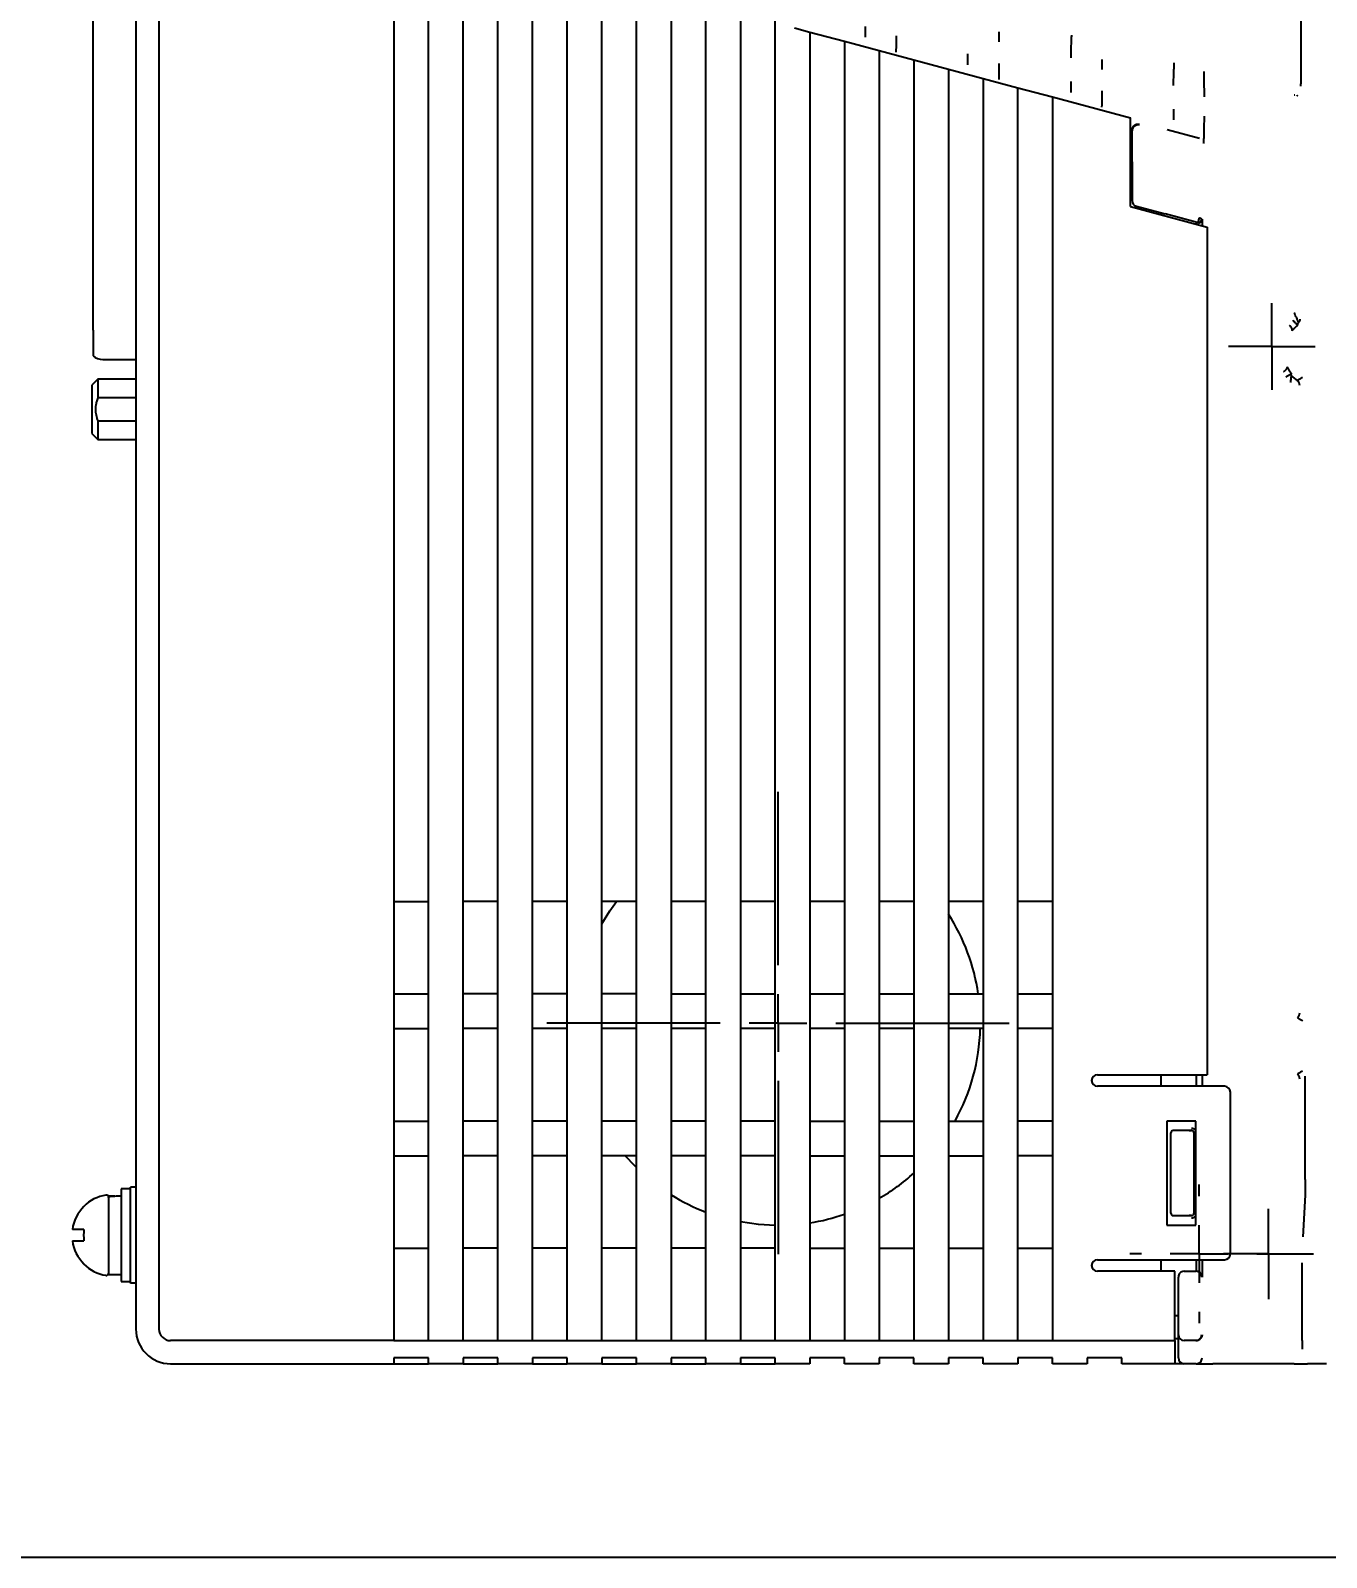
# Model space of a CAD drawing. Header units: inches. Extents: x 57 to 2760, y -193 to 2149.
# Drawn here: x 1678.3 to 1790.4, y 1420.1 to 1552.2 of the extents above; entities that cross this region are included whole.
import ezdxf

# ---------------------------------------------------------------- set-up
doc = ezdxf.new("R2010")
doc.units = ezdxf.units.IN
doc.header["$MEASUREMENT"] = 0
doc.layers.add('SLD-0', color=7, linetype='Continuous')
doc.styles.get("Standard").update_dxf_attribs({"font": 'arial.ttf'})
doc.dimstyles.get("Standard").update_dxf_attribs({"dimtxt": 2.5, "dimasz": 0.18, "dimexe": 0.18, "dimexo": 0.0625, "dimgap": 0.09, "dimtad": 0, "dimtih": 1, "dimtoh": 1, "dimdec": 4, "dimzin": 0, "dimdsep": 46, "dimtxsty": 'Standard', "dimcen": 0.09, "dimadec": 0, "dimazin": 0, "dimtfac": 1, "dimtdec": 4, "dimtofl": 0, "dimtmove": 0, "dimatfit": 3, "dimfxl": 1, "dimtolj": 1, "dimtzin": 0, "dimarcsym": 0})

# ---------------------------------------------------------------- blocks, each defined once
blk = doc.blocks.new('SW_CENTERMARKSYMBOL_0')
at = {"layer": 'SLD-0', "color": 0}
for p, q in [((0, 0.833), (0, 1.3)), ((0, 0), (0, 0.833)), ((-0.833, 0), (-1.3, 0)), ((0, 0), (-0.833, 0)), ((0, 0), (0, -0.833)), ((0, 0), (0.833, 0)), ((0.833, 0), (1.3, 0)), ((0, -0.833), (0, -1.3))]:
    blk.add_line(p, q, dxfattribs=at)
blk = doc.blocks.new('SW_CENTERMARKSYMBOL_2')
at = {"layer": 'SLD-0', "color": 0}
for p, q in [((0, 1.667), (0, 2)), ((0, 0), (0, 0.833)), ((-1.667, 0), (-2, 0)), ((0, 0), (-0.833, 0)), ((0, 0), (0, -0.833)), ((0, 0), (0.833, 0)), ((1.667, 0), (2, 0)), ((0, -1.667), (0, -2))]:
    blk.add_line(p, q, dxfattribs=at)
blk = doc.blocks.new('SW_CENTERMARKSYMBOL_6')
at = {"layer": 'SLD-0', "color": 0}
for p, q in [((0, 0.833), (0, 1.25)), ((0, 0), (0, 0.833)), ((-0.833, 0), (-1.25, 0)), ((0, 0), (-0.833, 0)), ((0, 0), (0, -0.833)), ((0, 0), (0.833, 0)), ((0.833, 0), (1.25, 0)), ((0, -0.833), (0, -1.25))]:
    blk.add_line(p, q, dxfattribs=at)
blk = doc.blocks.new('SW_CENTERMARKSYMBOL_10')
at = {"layer": 'SLD-0', "color": 0}
for p, q in [((0, 1.667), (0, 6.667)), ((0, 0), (0, 0.833)), ((-1.667, 0), (-6.667, 0)), ((0, 0), (-0.833, 0)), ((0, 0), (0, -0.833)), ((0, 0), (0.833, 0)), ((1.667, 0), (6.667, 0)), ((0, -1.667), (0, -6.667))]:
    blk.add_line(p, q, dxfattribs=at)
blk = doc.blocks.new('EL7 side')
at = {"color": 7, "linetype": 'Continuous', "lineweight": 25}
for p, q in [((20.32, 85.5), (20.32, -85.5)), ((23.32, -85.5), (23.32, 85.5)), ((26.32, -85.5), (26.32, 85.5)), ((29.32, -85.5), (29.32, 85.5)), ((32.32, -85.5), (32.32, 85.5)), ((35.32, -85.5), (35.32, 85.5)), ((38.32, -85.5), (38.32, 85.5)), ((41.32, -85.5), (41.32, 85.5)), ((0, 84.5), (0, -84.5)), ((44.32, 57.5), (44.32, -85.5)), ((47.32, -85.5), (47.32, 57.5)), ((50.32, 57.5), (50.32, -85.5)), ((53.32, -85.5), (53.32, 57.5)), ((-2, 56.5), (-2, -84.5)), ((98.79, 49.17), (98.79, 23.22)), ((-5.7, 1.93), (-5.7, 35.25)), ((55, 28.07), (56.32, 27.71)), ((56.32, 27.71), (56.32, -85.5)), ((56.32, 27.71), (59.32, 26.91)), ((59.32, 26.91), (59.32, -85.5)), ((59.32, 26.91), (62.32, 26.11)), ((62.32, 26.11), (62.32, -85.5)), ((62.32, 26.11), (65.32, 25.3)), ((65.32, 25.3), (65.32, -85.5)), ((65.32, 25.3), (68.32, 24.5)), ((68.32, 24.5), (68.32, -85.5)), ((68.32, 24.5), (71.32, 23.69)), ((71.32, 23.69), (71.32, -85.5)), ((71.32, 23.69), (74.32, 22.89)), ((74.32, -85.5), (74.32, 22.89)), ((74.32, 22.89), (77.32, 22.09)), ((77.32, 22.09), (77.32, -85.5)), ((77.32, 22.09), (84.05, 20.28)), ((84.05, 12.63), (84.05, 20.28)), ((84.2, 19.23), (84.2, 19.17)), ((84.2, 16.48), (84.2, 19.17)), ((90.02, 18.5), (87.24, 19.25)), ((84.2, 16.1), (84.05, 16.14)), ((84.2, 16.48), (84.2, 13.13)), ((84.05, 15.11), (84.2, 15.07)), ((84.05, 12.63), (90.7, 10.84)), ((84.57, 12.64), (87.07, 11.97)), ((85.7, 12.34), (85.7, 12.18)), ((86.7, 11.92), (86.7, 12.07)), ((89.84, 11.23), (87.07, 11.97)), ((89.76, 11.1), (89.76, 11.25)), ((89.84, 11.23), (89.88, 11.22)), ((90.22, 11.52), (90.27, 11.51)), ((90.27, 11.51), (90.27, 10.96)), ((90.7, 10.84), (90.7, -62.5)), ((-5.7, 1.93), (-5.7, -0.31)), ((98.52, 2.34), (98.53, 2.43)), ((-4.87, -0.61), (-2, -0.61)), ((-5.3, -2.33), (-5.8, -2.83)), ((-2, -2.33), (-5.3, -2.33)), ((-5.3, -2.33), (-5.3, -3.93)), ((-5.8, -2.83), (-5.8, -7.03)), ((-2, -3.93), (-5.3, -3.93)), ((-5.3, -5.93), (-2, -5.93)), ((-5.3, -5.93), (-5.3, -7.53)), ((-5.8, -7.03), (-5.3, -7.53)), ((-5.3, -7.53), (-2, -7.53)), ((20.32, -47.5), (23.32, -47.5)), ((29.32, -47.5), (26.32, -47.5)), ((35.32, -47.5), (32.32, -47.5)), ((41.32, -47.5), (38.32, -47.5)), ((47.32, -47.5), (44.32, -47.5)), ((53.32, -47.5), (50.32, -47.5)), ((59.32, -47.5), (56.32, -47.5)), ((65.32, -47.5), (62.32, -47.5)), ((71.32, -47.5), (68.32, -47.5)), ((77.32, -47.5), (74.32, -47.5)), ((20.32, -55.5), (23.32, -55.5)), ((29.32, -55.5), (26.32, -55.5)), ((35.32, -55.5), (32.32, -55.5)), ((41.32, -55.5), (38.32, -55.5)), ((44.32, -55.5), (47.32, -55.5)), ((50.32, -55.5), (53.32, -55.5)), ((56.32, -55.5), (59.32, -55.5)), ((62.32, -55.5), (65.32, -55.5)), ((68.32, -55.5), (71.32, -55.5)), ((74.32, -55.5), (77.32, -55.5)), ((20.32, -58.5), (23.32, -58.5)), ((29.32, -58.5), (26.32, -58.5)), ((35.32, -58.5), (32.32, -58.5)), ((41.32, -58.5), (38.32, -58.5)), ((47.32, -58.5), (44.32, -58.5)), ((53.32, -58.5), (50.32, -58.5)), ((59.32, -58.5), (56.32, -58.5)), ((65.32, -58.5), (62.32, -58.5)), ((71.32, -58.5), (68.32, -58.5)), ((77.32, -58.5), (74.32, -58.5)), ((81.2, -62.5), (90.7, -62.5)), ((86.7, -63.5), (86.7, -62.5)), ((89.76, -63.5), (89.76, -62.5)), ((90.27, -62.5), (90.27, -63.5)), ((99.18, -71.56), (99.18, -62.61)), ((92.2, -63.5), (81.2, -63.5)), ((92.7, -78), (92.7, -64)), ((20.32, -66.5), (23.32, -66.5)), ((29.32, -66.5), (26.32, -66.5)), ((35.32, -66.5), (32.32, -66.5)), ((41.32, -66.5), (38.32, -66.5)), ((47.32, -66.5), (44.32, -66.5)), ((53.32, -66.5), (50.32, -66.5)), ((56.32, -66.5), (59.32, -66.5)), ((62.32, -66.5), (65.32, -66.5)), ((68.32, -66.5), (71.32, -66.5)), ((77.32, -66.5), (74.32, -66.5)), ((89.7, -66.5), (87.2, -66.5)), ((87.2, -66.5), (87.2, -75.5)), ((89.13, -67.32), (87.75, -67.32)), ((89.35, -67.32), (87.75, -67.32)), ((89.13, -67.32), (89.35, -67.32)), ((89.7, -75.5), (89.7, -66.5)), ((87.55, -74.48), (87.55, -67.52)), ((89.55, -67.52), (89.55, -74.48)), ((20.32, -69.5), (23.32, -69.5)), ((29.32, -69.5), (26.32, -69.5)), ((35.32, -69.5), (32.32, -69.5)), ((41.32, -69.5), (38.32, -69.5)), ((47.32, -69.5), (44.32, -69.5)), ((53.32, -69.5), (50.32, -69.5)), ((56.32, -69.5), (59.32, -69.5)), ((62.32, -69.5), (65.32, -69.5)), ((68.32, -69.5), (71.32, -69.5)), ((77.32, -69.5), (74.32, -69.5)), ((-2.46, -72.38), (-3.26, -72.38)), ((-3.26, -72.38), (-3.26, -80.38)), ((-2.46, -76.38), (-2.46, -72.23)), ((-2, -72.23), (-2.46, -72.23)), ((-6.49, -73.91), (-6.52, -73.88)), ((-3.81, -73.01), (-4.36, -72.98)), ((-4.36, -73.03), (-4.36, -79.78)), ((99.16, -72.92), (98.96, -76.51)), ((87.75, -74.68), (89.13, -74.68)), ((87.75, -74.68), (89.35, -74.68)), ((89.35, -74.68), (89.13, -74.68)), ((-6.49, -75.88), (-7.49, -75.88)), ((-2.46, -80.53), (-2.46, -76.38)), ((87.2, -75.5), (89.7, -75.5)), ((-7.49, -76.88), (-6.49, -76.88)), ((20.32, -77.5), (23.32, -77.5)), ((29.32, -77.5), (26.32, -77.5)), ((35.32, -77.5), (32.32, -77.5)), ((41.32, -77.5), (38.32, -77.5)), ((47.32, -77.5), (44.32, -77.5)), ((53.32, -77.5), (50.32, -77.5)), ((56.32, -77.5), (59.32, -77.5)), ((62.32, -77.5), (65.32, -77.5)), ((68.32, -77.5), (71.32, -77.5)), ((74.32, -77.5), (77.32, -77.5)), ((-6.52, -78.88), (-6.49, -78.86)), ((81.2, -78.5), (92.2, -78.5)), ((86.7, -79.5), (86.7, -78.5)), ((89.76, -79.5), (89.76, -78.5)), ((90.27, -78.5), (90.27, -80)), ((98.92, -85.5), (98.92, -78.77)), ((-4.36, -79.78), (-3.26, -79.78)), ((-3.26, -80.38), (-2.46, -80.38)), ((-2, -80.53), (-2.46, -80.53)), ((87.9, -79.5), (81.2, -79.5)), ((87.9, -85.5), (87.9, -79.5)), ((88.2, -85), (88.2, -80)), ((88.7, -79.5), (89.72, -79.5)), ((89.76, -79.5), (89.72, -79.5)), ((88.2, -83.35), (87.9, -83.35)), ((20.32, -85.5), (1, -85.5)), ((20.32, -85.5), (23.32, -85.5)), ((23.32, -85.5), (26.32, -85.5)), ((26.32, -85.5), (29.32, -85.5)), ((29.32, -85.5), (32.32, -85.5)), ((32.32, -85.5), (35.32, -85.5)), ((35.32, -85.5), (38.32, -85.5)), ((38.32, -85.5), (41.32, -85.5)), ((41.32, -85.5), (44.32, -85.5)), ((44.32, -85.5), (47.32, -85.5)), ((47.32, -85.5), (50.32, -85.5)), ((50.32, -85.5), (53.32, -85.5)), ((53.32, -85.5), (56.32, -85.5)), ((56.32, -85.5), (59.32, -85.5)), ((59.32, -85.5), (62.32, -85.5)), ((62.32, -85.5), (65.32, -85.5)), ((65.32, -85.5), (68.32, -85.5)), ((68.32, -85.5), (71.32, -85.5)), ((71.32, -85.5), (74.32, -85.5)), ((74.32, -85.5), (77.32, -85.5)), ((77.32, -85.5), (87.9, -85.5)), ((88.2, -85.35), (87.9, -85.35)), ((87.9, -85.5), (87.9, -87.5)), ((88.2, -87), (88.2, -85)), ((89.72, -85.5), (88.7, -85.5)), ((89.72, -85.5), (89.75, -85.5)), ((23.32, -87), (20.32, -87)), ((20.32, -87), (20.32, -87.5)), ((23.32, -87.5), (23.32, -87)), ((29.32, -87), (26.32, -87)), ((26.32, -87), (26.32, -87.5)), ((29.32, -87.5), (29.32, -87)), ((35.32, -87), (32.32, -87)), ((32.32, -87), (32.32, -87.5)), ((35.32, -87.5), (35.32, -87)), ((41.32, -87), (38.32, -87)), ((38.32, -87), (38.32, -87.5)), ((41.32, -87.5), (41.32, -87)), ((47.32, -87), (44.32, -87)), ((44.32, -87), (44.32, -87.5)), ((47.32, -87.5), (47.32, -87)), ((53.32, -87), (50.32, -87)), ((50.32, -87), (50.32, -87.5)), ((53.32, -87.5), (53.32, -87)), ((59.32, -87), (56.32, -87)), ((56.32, -87), (56.32, -87.5)), ((59.32, -87.5), (59.32, -87)), ((65.32, -87), (62.32, -87)), ((62.32, -87), (62.32, -87.5)), ((65.32, -87.5), (65.32, -87)), ((71.32, -87), (68.32, -87)), ((68.32, -87), (68.32, -87.5)), ((71.32, -87.5), (71.32, -87)), ((77.32, -87), (74.32, -87)), ((74.32, -87), (74.32, -87.5)), ((77.32, -87.5), (77.32, -87)), ((83.32, -87), (80.32, -87)), ((80.32, -87), (80.32, -87.5)), ((83.32, -87.5), (83.32, -87)), ((1, -87.5), (20.32, -87.5)), ((20.32, -87.5), (23.32, -87.5)), ((26.32, -87.5), (23.32, -87.5)), ((26.32, -87.5), (29.32, -87.5)), ((32.32, -87.5), (29.32, -87.5)), ((32.32, -87.5), (35.32, -87.5)), ((38.32, -87.5), (35.32, -87.5)), ((38.32, -87.5), (41.32, -87.5)), ((44.32, -87.5), (41.32, -87.5)), ((44.32, -87.5), (47.32, -87.5)), ((50.32, -87.5), (47.32, -87.5)), ((50.32, -87.5), (53.32, -87.5)), ((56.32, -87.5), (53.32, -87.5)), ((62.32, -87.5), (59.32, -87.5)), ((68.32, -87.5), (65.32, -87.5)), ((74.32, -87.5), (71.32, -87.5)), ((80.32, -87.5), (77.32, -87.5)), ((87.9, -87.5), (83.32, -87.5)), ((88.7, -87.5), (87.9, -87.5)), ((89.75, -87.5), (88.7, -87.5)), ((89.75, -87.5), (90.19, -87.5)), ((90.19, -87.5), (91.19, -87.5)), ((98.21, -87.5), (91.19, -87.5)), ((98.21, -87.5), (99.21, -87.5)), ((99.21, -87.5), (99.38, -87.5)), ((101.02, -87.5), (99.38, -87.5))]:
    blk.add_line(p, q, dxfattribs=at)
at = {"color": 7, "linetype": 'Continuous', "lineweight": 25, "flags": 128}
for points in [[(38.32, -49.45), (39.02, -48.31), (39.59, -47.5)], [(41.32, -70.52), (41.2, -70.4), (40.35, -69.5)], [(53.32, -75.53), (51.86, -75.45), (50.32, -75.22)]]:
    blk.add_lwpolyline(points, dxfattribs=at)
at = {"color": 7, "linetype": 'Continuous', "lineweight": 25}
for centre, radius, start, end in [((84.7, 19.17), 0.5, 74.9985, 179.9748), ((84.7, 13.13), 0.5, 180, 255), ((-4.87, 0.66), 1.27, 229.4642, 270), ((100.2, 0), 2.99, 221.5594, 235.2609), ((53.57, -58.03), 17.5, 8.3125, 32.5873), ((53.57, -58.03), 17.5, 331.053, 358.461), ((81.2, -63), 0.5, 90, 270), ((92.2, -64), 0.5, 0, 90), ((87.75, -67.52), 0.2, 90, 180), ((89.35, -67.52), 0.2, 0, 90), ((53.57, -58.03), 17.5, 299.9811, 312.1553), ((-4.05, -76.38), 3.48, 134.6488, 171.7352), ((-4.05, -76.38), 3.51, 98.9235, 134.6488), ((-4.56, -73.11), 0.2, 0, 98.9234), ((53.57, -58.03), 17.5, 238.0717, 249.0576), ((53.57, -58.03), 17.5, 279.0245, 289.1648), ((87.75, -74.48), 0.2, 180, 270), ((89.35, -74.48), 0.2, 270, 0), ((-1.53, -76.38), 4.99, 174.2439, 185.7561), ((-4.05, -76.38), 3.48, 188.2648, 225.3512), ((-4.05, -76.38), 3.51, 225.3512, 261.0765), ((81.2, -79), 0.5, 90, 270), ((92.2, -78), 0.5, 270, 0), ((-4.56, -79.66), 0.2, 261.0765, 0), ((88.7, -80), 0.5, 89.9893, 180), ((89.72, -80), 0.5, 359.9901, 89.9902), ((1, -84.5), 3, 180, 270), ((1, -84.5), 1, 180, 270), ((88.7, -85), 0.5, 180, 270), ((89.72, -85), 0.5, 270.0098, 0.0098), ((88.7, -87), 0.5, 180, 270), ((89.75, -87), 0.5, 270.0098, 0.0098)]:
    blk.add_arc(centre, radius, start, end, dxfattribs=at)
for points, knots in [([(61.09, 28.19), (61.09, 27.98), (61.09, 27.66), (61.09, 27.36), (61.09, 27.26)], [0, 0, 0, 0, 0.6551992, 1, 1, 1, 1]), ([(63.79, 25.98), (63.8, 26.23), (63.81, 26.65), (63.81, 27.18), (63.81, 27.38)], [0, 0, 0, 0, 0.603225, 1, 1, 1, 1]), ([(72.71, 26.86), (72.71, 26.91), (72.71, 27.01), (72.71, 27.16), (72.71, 27.3), (72.71, 27.49), (72.71, 27.62), (72.71, 27.72)], [0, 0, 0, 0, 0.169957, 0.339824, 0.509582, 0.640533, 1, 1, 1, 1]), ([(78.95, 27.43), (78.94, 27.33), (78.93, 27.14), (78.91, 26.54), (78.89, 25.96), (78.89, 25.57), (78.89, 25.47)], [0, 0, 0, 0, 0.288386, 0.584797, 0.88448, 1, 1, 1, 1]), ([(69.99, 24.88), (69.99, 24.98), (69.99, 25.27), (69.99, 25.6), (69.99, 25.81)], [0, 0, 0, 0, 0.344957, 1, 1, 1, 1]), ([(81.61, 24.48), (81.61, 24.53), (81.61, 24.63), (81.61, 24.78), (81.61, 24.91), (81.61, 25.1), (81.61, 25.24), (81.61, 25.34)], [0, 0, 0, 0, 0.169957, 0.339824, 0.509582, 0.640534, 1, 1, 1, 1]), ([(72.69, 23.59), (72.7, 23.85), (72.71, 24.27), (72.71, 24.79), (72.71, 25)], [0, 0, 0, 0, 0.6032242, 1, 1, 1, 1]), ([(87.79, 23.07), (87.79, 23.18), (87.79, 23.57), (87.81, 24.16), (87.83, 24.75), (87.84, 24.95), (87.85, 25.04)], [0, 0, 0, 0, 0.115384, 0.415314, 0.713, 1, 1, 1, 1]), ([(90.45, 22.11), (90.45, 22.41), (90.45, 22.98), (90.44, 23.72), (90.43, 24.17), (90.42, 24.29), (90.42, 24.3)], [0, 0, 0, 0, 0.339973, 0.666973, 0.987099, 1, 1, 1, 1]), ([(78.89, 23.42), (78.89, 23.21), (78.89, 22.89), (78.89, 22.59), (78.89, 22.49)], [0, 0, 0, 0, 0.655199, 1, 1, 1, 1]), ([(81.59, 21.21), (81.6, 21.46), (81.61, 21.88), (81.61, 22.41), (81.61, 22.61)], [0, 0, 0, 0, 0.6032252, 1, 1, 1, 1]), ([(98.28, 22.25), (98.28, 22.25), (98.26, 22.24), (98.24, 22.24), (98.21, 22.24)], [0, 0, 0, 0, 0.06159, 1, 1, 1, 1]), ([(98.45, 22.2), (98.48, 22.21), (98.52, 22.22), (98.53, 22.24), (98.54, 22.25)], [0, 0, 0, 0, 0.5898387, 1, 1, 1, 1]), ([(87.79, 21.04), (87.79, 20.83), (87.79, 20.5), (87.79, 20.21), (87.79, 20.11)], [0, 0, 0, 0, 0.655468, 1, 1, 1, 1]), ([(90.39, 18.06), (90.4, 18.1), (90.41, 18.18), (90.43, 18.73), (90.45, 19.51), (90.45, 20.13), (90.45, 20.42)], [0, 0, 0, 0, 0.208936, 0.478509, 0.754761, 1, 1, 1, 1]), ([(84.22, 19.38), (84.23, 19.39), (84.24, 19.43), (84.26, 19.47), (84.28, 19.51), (84.32, 19.56), (84.38, 19.62), (84.45, 19.68), (84.54, 19.72), (84.63, 19.74), (84.73, 19.75), (84.79, 19.74), (84.83, 19.73)], [0, 0, 0, 0, 0.050652, 0.102355, 0.155522, 0.210535, 0.318748, 0.439566, 0.560801, 0.700824, 0.82433, 1, 1, 1, 1]), ([(89.83, 11.23), (89.85, 11.23), (89.9, 11.23), (89.94, 11.29), (89.97, 11.4), (90, 11.52), (90, 11.6), (90, 11.63)], [0, 0, 0, 0, 0.19745, 0.416534, 0.639973, 0.856836, 1, 1, 1, 1]), ([(89.84, 11.23), (89.88, 11.22), (89.93, 11.22), (90.03, 11.24), (90.07, 11.26), (90.14, 11.31), (90.16, 11.34), (90.2, 11.42), (90.21, 11.47), (90.22, 11.52)], [0, 0, 0, 0, 0.25, 0.25, 0.5, 0.5, 0.75, 0.75, 1, 1, 1, 1]), ([(89.88, 11.22), (89.9, 11.22), (89.93, 11.21), (89.98, 11.21), (90.02, 11.21), (90.07, 11.23), (90.11, 11.25), (90.16, 11.28), (90.2, 11.32), (90.24, 11.38), (90.27, 11.44), (90.27, 11.49), (90.27, 11.51)], [0, 0, 0, 0, 0.0655481, 0.1337352, 0.205239, 0.2806473, 0.3604622, 0.445107, 0.561193, 0.7013327, 0.850139, 1, 1, 1, 1]), ([(90.22, 11.52), (90.21, 11.52), (90.21, 11.52), (90.17, 11.55), (90.1, 11.58), (90.02, 11.62), (90, 11.63)], [0, 0, 0, 0, 0.194766, 0.392856, 0.80147, 1, 1, 1, 1]), ([(98.52, 2.34), (98.5, 2.36), (98.45, 2.42), (98.37, 2.5), (98.29, 2.58), (98.21, 2.66), (98.15, 2.71), (98.12, 2.74)], [0, 0, 0, 0, 0.200245, 0.400658, 0.601032, 0.800983, 1, 1, 1, 1]), ([(98.6, 2.57), (98.59, 2.6), (98.57, 2.66), (98.53, 2.75), (98.49, 2.86), (98.42, 3.01), (98.33, 3.21), (98.25, 3.35), (98.21, 3.42)], [0, 0, 0, 0, 0.105798, 0.232463, 0.324922, 0.476627, 0.773226, 1, 1, 1, 1]), ([(98.71, 2.87), (98.71, 2.84), (98.71, 2.8), (98.7, 2.75), (98.68, 2.69), (98.65, 2.63), (98.62, 2.59), (98.6, 2.57)], [0, 0, 0, 0, 0.208993, 0.382707, 0.521143, 0.775948, 1, 1, 1, 1]), ([(97.8, 2.35), (97.82, 2.34), (97.86, 2.3), (97.92, 2.24), (97.97, 2.15), (98.01, 2.05), (98.03, 1.95), (98.04, 1.9), (98.04, 1.88), (98.04, 1.87), (98.04, 1.87)], [0, 0, 0, 0, 0.056422, 0.219009, 0.342588, 0.462114, 0.722735, 0.859112, 0.933699, 1, 1, 1, 1]), ([(98.04, 1.87), (98.05, 1.88), (98.07, 1.91), (98.11, 1.95), (98.16, 2), (98.22, 2.07), (98.3, 2.14), (98.38, 2.21), (98.44, 2.27), (98.48, 2.3), (98.51, 2.33), (98.52, 2.33), (98.52, 2.34)], [0, 0, 0, 0, 0.060501, 0.128938, 0.197356, 0.268945, 0.432734, 0.550164, 0.669291, 0.79146, 0.895298, 1, 1, 1, 1]), ([(98.53, 2.43), (98.53, 2.44), (98.53, 2.46), (98.54, 2.48), (98.54, 2.48)], [0, 0, 0, 0, 0.52836, 1, 1, 1, 1]), ([(98.54, 2.48), (98.54, 2.49), (98.54, 2.49), (98.54, 2.5), (98.55, 2.5), (98.56, 2.51), (98.58, 2.53), (98.6, 2.56), (98.6, 2.57)], [0, 0, 0, 0, 0.194969, 0.345168, 0.450566, 0.511141, 0.779156, 1, 1, 1, 1]), ([(97.29, -1.67), (97.31, -1.66), (97.34, -1.64), (97.4, -1.61), (97.45, -1.57), (97.51, -1.51), (97.56, -1.45), (97.59, -1.38), (97.62, -1.32), (97.64, -1.28), (97.64, -1.27), (97.64, -1.26)], [0, 0, 0, 0, 0.076295, 0.152115, 0.228344, 0.342881, 0.478919, 0.609588, 0.740335, 0.861972, 1, 1, 1, 1]), ([(97.98, -1.84), (97.98, -1.84), (97.98, -1.83), (97.97, -1.82), (97.96, -1.79), (97.92, -1.75), (97.88, -1.68), (97.82, -1.59), (97.75, -1.48), (97.7, -1.39), (97.66, -1.31), (97.65, -1.28), (97.64, -1.26)], [0, 0, 0, 0, 0.069042, 0.138166, 0.206521, 0.32674, 0.444217, 0.582098, 0.727509, 0.869617, 0.933944, 1, 1, 1, 1]), ([(97.49, -2.12), (97.53, -2.11), (97.6, -2.07), (97.7, -2.02), (97.8, -1.96), (97.9, -1.9), (97.95, -1.86), (97.98, -1.84)], [0, 0, 0, 0, 0.199244, 0.399222, 0.599631, 0.799991, 1, 1, 1, 1]), ([(97.96, -1.98), (97.96, -1.98), (97.96, -1.99), (97.96, -2), (97.96, -2.03), (97.95, -2.09), (97.94, -2.16), (97.93, -2.25), (97.92, -2.36), (97.9, -2.49), (97.89, -2.58), (97.88, -2.61)], [0, 0, 0, 0, 0.0690002, 0.1407455, 0.2159453, 0.3221799, 0.444401, 0.5564062, 0.7036689, 0.89145, 1, 1, 1, 1]), ([(97.96, -1.98), (97.97, -1.96), (97.97, -1.91), (97.98, -1.86), (97.98, -1.84)], [0, 0, 0, 0, 0.507503, 1, 1, 1, 1]), ([(98.94, -2.18), (98.9, -2.2), (98.83, -2.25), (98.71, -2.32), (98.6, -2.38), (98.53, -2.43), (98.5, -2.46)], [0, 0, 0, 0, 0.252532, 0.505108, 0.755036, 1, 1, 1, 1]), ([(98.71, -2.87), (98.71, -2.79), (98.69, -2.7), (98.62, -2.56), (98.56, -2.5), (98.5, -2.45)], [0, 0, 0, 0, 0.5, 0.5, 1, 1, 1, 1]), ([(-5.3, -3.93), (-5.32, -3.99), (-5.36, -4.1), (-5.41, -4.27), (-5.46, -4.46), (-5.49, -4.68), (-5.5, -4.93), (-5.49, -5.18), (-5.45, -5.42), (-5.39, -5.68), (-5.33, -5.84), (-5.3, -5.93)], [0, 0, 0, 0, 0.089347, 0.175608, 0.259056, 0.380508, 0.50002, 0.619285, 0.740983, 0.867035, 1, 1, 1, 1]), ([(98.5, -57.55), (98.56, -57.5), (98.62, -57.44), (98.69, -57.3), (98.71, -57.21), (98.71, -57.13)], [0, 0, 0, 0, 0.5, 0.5, 1, 1, 1, 1]), ([(98.5, -57.54), (98.53, -57.57), (98.6, -57.62), (98.71, -57.68), (98.83, -57.75), (98.9, -57.8), (98.94, -57.82)], [0, 0, 0, 0, 0.244996, 0.494937, 0.747456, 1, 1, 1, 1]), ([(98.94, -62.18), (98.9, -62.2), (98.83, -62.25), (98.71, -62.32), (98.6, -62.38), (98.53, -62.43), (98.5, -62.46)], [0, 0, 0, 0, 0.252581, 0.505108, 0.755039, 1, 1, 1, 1]), ([(98.71, -62.87), (98.71, -62.79), (98.69, -62.7), (98.62, -62.56), (98.56, -62.5), (98.5, -62.45)], [0, 0, 0, 0, 0.5, 0.5, 1, 1, 1, 1]), ([(89.35, -67.12), (89.4, -67.12), (89.5, -67.14), (89.63, -67.22), (89.68, -67.3), (89.7, -67.34)], [0, 0, 0, 0, 0.357449, 0.699965, 1, 1, 1, 1]), ([(99.18, -71.56), (99.18, -71.85), (99.18, -72.13), (99.17, -72.61), (99.17, -72.8), (99.16, -72.92)], [0, 0, 0, 0, 0.5, 0.5, 1, 1, 1, 1]), ([(-4.36, -73.03), (-4.27, -73.02), (-4.09, -73.01), (-3.81, -72.99), (-3.54, -72.98), (-3.35, -72.98), (-3.26, -72.98)], [0, 0, 0, 0, 0.249049, 0.498677, 0.748966, 1, 1, 1, 1]), ([(89.35, -74.88), (89.4, -74.88), (89.5, -74.87), (89.6, -74.79), (89.67, -74.72), (89.69, -74.69), (89.7, -74.67)], [0, 0, 0, 0, 0.359202, 0.706828, 0.838208, 1, 1, 1, 1]), ([(90.27, -80), (90.27, -79.98), (90.27, -79.93), (90.25, -79.86), (90.23, -79.81), (90.2, -79.75), (90.17, -79.71), (90.14, -79.67), (90.1, -79.63), (90.04, -79.58), (89.95, -79.53), (89.86, -79.51), (89.79, -79.5), (89.76, -79.5)], [0, 0, 0, 0, 0.106947, 0.205029, 0.294264, 0.374678, 0.446308, 0.509204, 0.563444, 0.687086, 0.799494, 0.902862, 1, 1, 1, 1]), ([(90.25, -85), (90.25, -85.02), (90.25, -85.06), (90.24, -85.11), (90.22, -85.16), (90.2, -85.22), (90.16, -85.28), (90.08, -85.38), (89.95, -85.47), (89.81, -85.5), (89.75, -85.5), (89.75, -85.5)], [0, 0, 0, 0, 0.0949, 0.176639, 0.245221, 0.300652, 0.442628, 0.565194, 0.796753, 0.99307, 1, 1, 1, 1]), ([(98.92, -85.5), (98.92, -85.7), (98.92, -85.97), (98.92, -86.18), (98.92, -86.23)], [0, 0, 0, 0, 0.752392, 1, 1, 1, 1])]:
    blk.add_open_spline(points, degree=3, knots=knots, dxfattribs=at)
for points in [[(98.79, 23.04), (98.79, 23.1), (98.79, 23.16), (98.79, 23.22)], [(84.22, 19.38), (84.21, 19.33), (84.2, 19.28), (84.2, 19.23)]]:
    blk.add_open_spline(points, degree=3, dxfattribs=at)
at = {"layer": 'SLD-0', "color": 7, "xscale": 3, "yscale": 3, "zscale": 3}
for name, p in [('SW_CENTERMARKSYMBOL_6', (96.3, 0.5)), ('SW_CENTERMARKSYMBOL_10', (53.57, -58.03)), ('SW_CENTERMARKSYMBOL_2', (90, -78)), ('SW_CENTERMARKSYMBOL_0', (96, -78))]:
    blk.add_blockref(name, p, dxfattribs=at)
blk = doc.blocks.new('*D41')
at = {"color": 0, "lineweight": -2, "transparency": 16777216}
for p, q in [((1683.67, 1542.97), (1683.67, 1634.76)), ((1683.85, 1634.58), (1756.42, 1634.58)), ((1843.19, 1634.58), (1770.62, 1634.58)), ((1843.37, 1542.97), (1843.37, 1634.76))]:
    blk.add_line(p, q, dxfattribs=at)
at = {"color": 0, "transparency": 16777216}
for points in [[(1683.85, 1634.61), (1683.85, 1634.55), (1683.67, 1634.58)], [(1843.19, 1634.61), (1843.19, 1634.55), (1843.37, 1634.58)]]:
    blk.add_solid(points, dxfattribs=at)
at = {"layer": 'Defpoints', "color": 0, "transparency": 16777216}
for p in [(1843.37, 1634.58), (1683.67, 1542.91), (1843.37, 1542.91)]:
    blk.add_point(p, dxfattribs=at)
at = {"color": 0, "transparency": 16777216, "insert": (1763.52, 1634.58), "char_height": 2.5, "attachment_point": 5}
blk.add_mtext('\\A1;159.7000', dxfattribs=at)

msp = doc.modelspace()

# ---------------------------------------------------------------- linework, layer by layer
msp.add_lwpolyline([(1547.26257, 1624.32623), (1866.44436, 1624.32623), (1866.44436, 1420.05725), (1547.26257, 1420.05725)], close=True)

# ---------------------------------------------------------------- block references
msp.add_blockref('EL7 side', (1689.37408, 1524.31555))

# ---------------------------------------------------------------- dimensions: what is measured, and where the dimension line sits
dim = msp.add_linear_dim(base=(1843.37408, 1634.5844), p1=(1683.67408, 1542.90555), p2=(1843.37408, 1542.90555), dimstyle='Standard')
dim.commit()
dim.dimension.update_dxf_attribs({"geometry": '*D41', "text_midpoint": (1763.52408, 1634.5844)})

doc.saveas('drawing.dxf')
